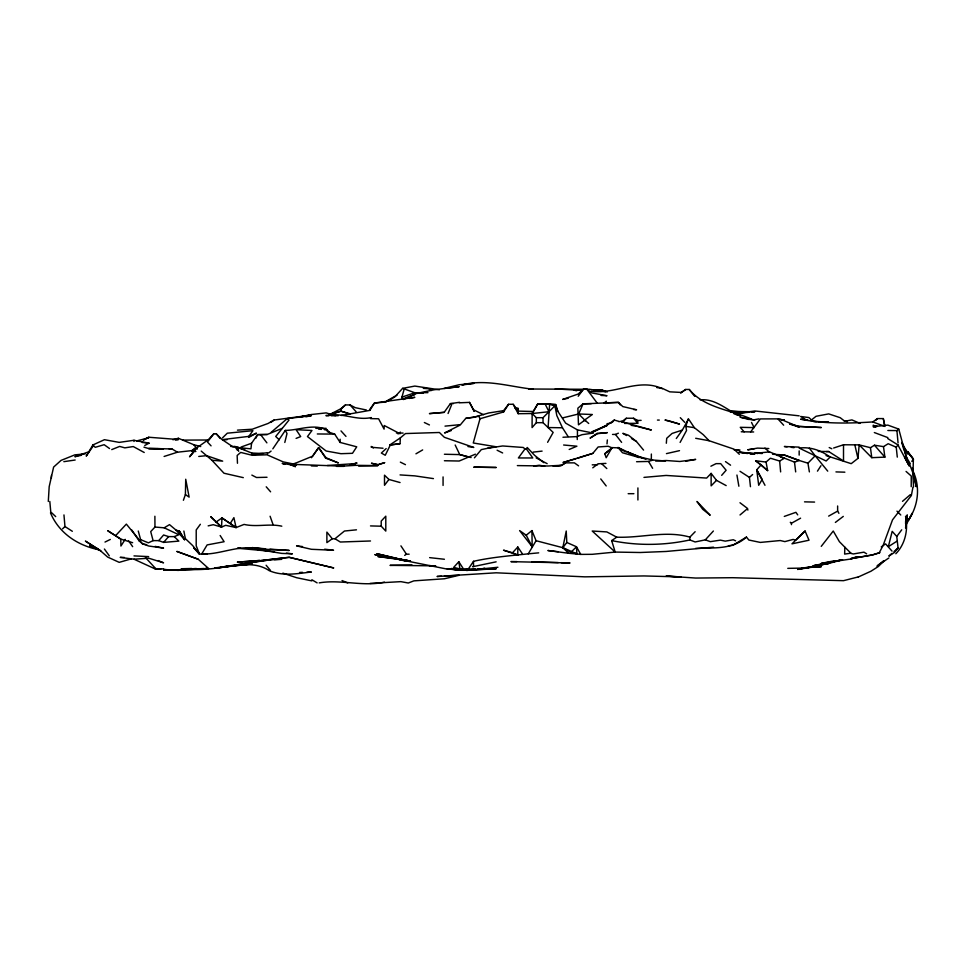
<?xml version="1.0" encoding="UTF-8"?>
<svg xmlns="http://www.w3.org/2000/svg" width="966" height="966" viewBox="0 0 966 966"><rect width="100%" height="100%" fill="white"/><g stroke="black" fill="none" stroke-linecap="round" stroke-linejoin="round"><path stroke-width="1.45" d="M911.204 486.683L911.264 476.057L906.06 471.432M185.4 494.556L185.726 479.245L189.131 497.116L185.4 494.556L183.395 500.279M913.015 473.304L913.389 459.164L903.826 447.62M821.245 546.358L833.247 531.022L839.394 541.672L844.852 547.203L844.634 554.086L850.309 553.264L853.389 553.953L863.942 552.154L866.659 553.844M51.331 478.206L51.44 475.381M208.161 525.866L213.257 524.695L221.528 527.074L221.975 517.933L236.078 527.569L244.084 524.417C256.606 527.315 269.357 523.379 281.806 526.18M400.359 437.876L389.684 445.048L400.057 443.684L400.359 437.876L405.478 433.553L439.397 432.49L444.36 437.296L473.787 447.451L467.942 446.534M48.3 501.463L49.181 486.683L53.625 467.073L61.015 460.42L74.865 454.853L85.213 453.887M666.323 443.249L666.721 438.286L672.058 433.456L682.322 430.087L688.589 419.039L694.349 427.672L703.272 434.688L709.104 440.725L733.931 449.13L739.328 454.274M606.998 443.877L607.348 439.941M826.051 455.566L851.215 463.668L857.953 458.391L859.172 444.879L843.511 444.771L833.646 448.007M271.289 432.188L287.252 418.604L288.991 420.065L282.35 428.3L267.208 434.483L257.572 434.628L251.583 443.237L250.931 448.84L235.064 447.234M905.553 528.088L907.279 514.866L905.54 521.592M912.942 487.238L911.349 495.546L892.524 519.841L883.214 545.15L879.398 552.54M605.827 403.559L606.298 401.192L604.148 402.991M451.219 430.595L444.577 432.961L460.178 425.052L465.757 418.375L478.858 416.249L480.017 418.737L473.255 442.983L496.138 446.775M284.801 442.464L287.011 433.517L285.296 430.413C299.581 430.208 313.286 423.337 327.184 429.991L329.998 432.84M401.675 399.356L414.837 394.418L403.341 399.526L401.941 397.111L404.235 388.912L402.605 388.368L394.877 396.857L387.861 401.035M680.1 442.416L686.536 430.51L685.824 426.368L688.082 419.039M905.673 523.149L907.388 517.897L905.432 523.149M590.033 432.442L577.439 429.882L565.653 423.144L557.95 411.528L555.74 404.573L537.796 403.812L532.145 413.533L532.085 427.588L536.335 422.685L536.335 417.686L532.145 413.533L518.187 413.702L513.175 404.283L508.563 404.283L503.588 410.659L503.588 411.963L480.017 418.737M448.067 413.496L451.533 404.959L450.373 403.631L444.143 412.385L429.423 413.605L444.408 412.277M255.797 438.335L257.572 434.628L267.208 434.483M390.155 445.338L385.241 455.264L381.353 453.054L386.171 448.586M474.415 457.836L481.297 449.613L487.625 448.272L502.634 445.966L523.27 447.475L524.985 448.961L526.398 448.961L527.195 447.475L534.584 455.312L543.858 462.702M460.444 568.865L447.246 568.902L468.281 569.059L473.509 561.318C491.477 557.249 510.072 555.788 528.257 553.832L536.082 540.719L531.928 530.588L526.229 535.212L519.611 530.588L532.169 546.732L531.928 530.588M905.601 525.77L912.387 513.115L908.245 520.445C918.243 506.015 920.658 487.106 912.979 471.07L916.203 486.683L912.302 468.015M547.625 442.307L553.156 432.43L543.025 422.685L536.335 422.685M183.866 531.022L185.339 538.605L192.717 545.621L199.479 554.061L201.653 554.061L207.11 544.921L224.124 541.721L220.151 535.502M144.755 445.495L149.03 443.165L133.996 440.291L119.216 442.38L104.425 439.699L92.893 444.964L86.228 456.109L93.328 445.785M341.143 415.477L369.906 410.369L374.434 403.051L414.837 397.328L409.101 398.427M285.296 430.413L272.823 448.84M230.234 523.512L233.893 517.643L236.078 527.569L225.694 525.311L221.528 527.074L210.926 516.87L221.528 527.074M125.206 539.342L120.919 546.032L120.774 539.1L107.902 530.829L120.774 539.1L132.644 542.699M817.453 471.142L820.967 465.709M503.588 411.963L508.563 404.283M319.046 447.838L325.566 458.101L338.366 462.919L326.097 457.775L318.466 447.838L312.67 456.157L293.241 464.127M891.92 553.397L888.841 556.114L894.431 552.48L898.066 547.951L896.762 536.456L901.713 529.815M311.45 457.727L318.466 447.838M676.297 438.504L682.322 430.087M248.419 436.946L252.911 430.691L227.3 433.191L222.494 437.876M911.807 461.374L913.389 459.164L907.774 451.702L913.389 459.164M200.36 524.272L196.219 529.936L196.207 545.802L199.479 554.061M524.985 448.961L518.392 457.956L532.773 457.969L526.398 448.961M388.912 479.45L384.504 485.294L384.504 475.187L388.912 479.45L400.057 482.553M578.199 396.253L583.633 389.044L586.676 389.044L591.856 392.945L606.998 395.734L601.094 395.444M185.339 538.605L184.47 539.753L179.338 531.022L176.078 530.153L169.521 524.635L164.184 527.81L154.971 527.05L150.708 531.602L153.099 540.622L158.738 540.622L163.616 542.409L178.843 541.105L174.254 536.613L168.591 536.613L163.616 534.983L158.738 540.622M713.512 547.167L666.129 551.465L640.168 552.504L615.185 552.081L592.218 554.315L580.747 554.399L568.696 553.276L562.816 547.698L566.233 531.022L566.8 542.469L562.816 547.698L536.082 540.719M233.313 447.101L221.83 439.385L216.348 433.891L213.703 433.891L207.461 442.054L211.071 445.845M897.293 457.123L896.231 447.21L897.969 445.036L909.26 465.986L904.562 457.123L909.851 464.9L912.677 472.289L913.558 486.683M282.35 428.3L275.721 436.475L279.222 439.808M750.594 431.983L760.327 418.93L779.767 418.858L799.16 427.105L789.753 424.098M577.439 458.307L592.822 453.368L598.135 446.968L608.109 446.256L612.178 447.862L604.788 453.742L606.165 457.739L612.058 447.608L618.445 447.862M193.091 452.643L189.541 456.809L197.318 447.5L208.427 439.59L213.703 433.891M163.616 542.409L168.591 536.613M115.63 535.623L126.353 524.115L142.497 543.834L148.776 546.032L163.556 548.108L155.128 546.394M612.335 422.287L614.304 420.053L618.735 421.357M721.674 475.344L726.118 470.261L720.708 463.644L716.096 463.644L710.891 466.216M827.741 471.142L815.159 455.771L799.16 448.067C810.414 446.63 821.185 450.397 830.132 457.135L826.135 460.987L815.159 455.771L807.938 463.185L799.305 460.504L794.487 462.098L784.489 458.186L779.634 461.024L770.421 458.222L766.05 462.062L767.668 470.623L761.136 464.851L756.728 469.838L758.708 485.294L762.174 479.438L756.728 469.838L764.987 485.294M458.826 561.729L453.658 567.416L459.937 568.889L458.826 561.729L463.511 569.059M622.515 422.42L626.342 418.242L633.563 418.242L637.717 420.572L637.717 423.289L624.495 423.434M695.146 531.723L689.857 537.12C665.972 530.237 641.074 538.195 616.719 537.168L606.841 531.916L592.218 531.022L615.185 552.081L611.659 540.586C637.222 545.887 664.367 545.548 689.857 539.946L695.146 541.962L705.301 539.849L713.379 531.022M517.8 547.01L517.8 555.052L503.528 550.197L512.535 552.745L517.8 547.01L522.389 553.832M726.178 485.608L716.506 480.368L711.133 473.388L706.653 478.073L666.129 475.441L643.96 477.385M875.57 420.536L877.454 418.58L883.31 418.58L884.735 425.137M716.506 480.368L711.133 485.85L711.133 473.388M543.025 422.685L543.025 417.686L554.895 405.768L557.95 411.528M883.624 561.222L878.348 566.499L870.958 571.232L858.291 576.992M566.8 542.469L576.461 546.756L576.907 553.832L562.816 547.698L570.894 552.323L576.461 546.756L580.747 554.399M805.064 531.022L791.975 543.834L809.025 540.223L805.064 531.022L795.658 540.163L793.098 539.439L784.863 541.612L780.25 540.537L760.314 542.421L748.855 540.03L746.452 537.084C732.421 549.908 713.198 547.577 695.689 548.374M62.597 528.813L64.963 526.542L63.961 514.926M340.684 409.403L345.442 404.935L350.054 404.935L355.283 407.676L366.343 409.982M583.633 389.044L578.199 394.031L562.659 399.429L568.201 398.233M750.461 486.683L749.435 477.409L752.611 474.535M893.973 551.574L898.066 547.951M902.51 501.33L910.346 494.64M604.788 453.742L612.178 447.862M329.527 414.547L340.684 408.847L345.442 404.935M332.292 538.75L326.882 532.109L326.882 542.638L332.292 538.75L334.985 538.75L344.464 531.022L356.478 529.827M887.851 430.498L896.919 430.595L898.766 429.097L908.052 463.656M810.752 420.548L816.029 416.298L828.719 413.895L840.215 417.698L844.489 421.031L847.363 421.635M877.997 565.243L883.528 560.86M398.052 433.963L400.395 432.104M592.774 467.834L598.063 463.789L605.936 463.402M621.561 421.888L626.342 418.242M740.016 514.963L747.612 508.527L739.992 502.743M835.361 522.425L843.294 516.399M268.729 452.873L271.096 451.086M131.605 529.839L139.092 540.815L140.625 539.668L148.414 542.832L153.099 540.622M588.717 423.482L585.493 420.657L584.092 420.657L578.477 424.823L577.861 408.183L583.078 403.836L618.494 402.399L622.768 406.565L636.57 409.777L633.611 409.512M614.304 420.053L608.423 424.243L592.738 432.068L606.998 425.547L591.433 431.935M807.769 419.92L800.633 419.208C824.36 423.977 848.716 423.482 872.745 421.937L877.454 418.58M215.841 522.208L221.975 517.933L236.078 527.569M685.691 389.467L680.813 392.836L685.691 389.467L689.241 389.467C704.25 407.785 730.477 409.838 751.137 418.93M415.948 453.815L422.661 449.915M404.669 555.39L406.42 554.182L409.149 554.182M881.233 546.889L885.593 543.894L892.029 551.127M876.899 566.112L888.889 557.95M270.746 422.444L274.247 420.065M611.659 540.586L616.719 537.168M562.441 464.851L565.521 462.859L574.396 462.859L578.574 465.853M896.762 541.31L888.346 546.684L892.186 531.324L896.762 536.456M883.492 446.63L884.88 457.123L871.779 457.679L859.172 444.879L870.451 447.705L874.459 445.217L883.492 446.63L888.189 443.732L896.231 447.21M746.452 537.084L732.868 545.307L728.4 545.742M565.521 462.859L561.415 465.286L547.879 466.01L517.353 465.6M386.871 400.842L397.05 395.118M248.757 437.405L256.437 433.142L249.047 436.354L222.687 439.578M828.647 516.11L837.631 511.099L837.631 505.979M791.444 524.647L791.444 523.246L800.597 518.174M105.004 542.059L110.317 539.439M143.415 439.796L148.776 437.248L178.336 439.53L178.336 438.262L172.914 439.759M163.556 568.865L154.838 568.636L160.694 569.179M143.415 440.146L148.776 437.248M569.191 449.468L576.907 446.195L563.625 445.012M475.417 454.177L459.188 461.024L444.408 460.746M612.516 434.434L615.439 434.434L618.373 433.191M174.254 536.613L178.843 534.753L164.184 527.81M111.742 449.601L119.639 446.425L124.856 447.85L133.272 446.558L144.224 452.486M296.091 438.395L300.692 436.572L296.091 429.701L311.982 430.474L307.466 436.572L326.158 451.013L340.938 453.694L352.481 453.308L356.732 446.823L340.129 442.44L334.671 434.108L327.184 431.597M241.029 447.065L251.583 443.237M88.896 451.75L74.865 456.713L81.591 455.24M636.57 461.724L648.536 461.434L652.618 459.997L665.598 461.011M784.295 516.424L795.899 512.33L797.711 514.866M850.901 558.662L872.479 554.931L879.869 552.637L872.262 554.979L850.901 558.662L856.371 556.814M401.941 397.111L414.837 392.751L427.938 392.643M329.817 414.873L340.938 411.154L350.344 413.846M350.296 465.214L357.022 462.98L349.632 464.996L355.862 463.559L327.389 465.479M857.796 556.778L850.901 559.012L821.329 563.359L834.636 560.727M164.111 456.459L177.454 452.209L191.691 450.627L195.663 447.813L191.691 451.496L195.856 451.496M592.822 453.368L563.009 462.509L575.99 458.729M293.084 464.272L295.391 463.595L289.957 463.921M131.4 558.843L119.216 562.357L107.649 557.068L100.259 550.572L85.394 541.081L100.814 550.837L89.645 545.742L97.94 548.845M328.814 414.607L340.938 411.154L348.823 413.822M823.334 563.685L806.719 568.02L797.662 569.397L805.149 567.646L821.329 566.668L805.499 567.73L797.662 569.397M842.581 559.737L828.719 563.432L812.563 566.366M384.444 582.148C362.902 586.917 340.732 579.165 319.203 582.884M844.381 421.345L851.915 419.908L860.054 423.41M136.677 440.919L148.776 437.815M858.291 576.919L843.511 580.675L732.639 577.704L695.689 578.054L666.129 576.05L680.909 576.907L643.96 575.941L584.828 576.847L496.138 572.802L437.018 576.485L441.45 576.243M841.193 559.93L806.719 568.02L787.773 568.358M562.659 417.892L578.658 413.967L592.351 414.511L585.493 419.401L585.493 420.657M842.159 559.797L813.94 565.545L828.719 563.432L800.283 568.841M666.431 453.622L679.509 450.651M487.625 448.272L493.602 446.932M305.908 416.829L311.366 415.634L287.252 418.604M472.579 566.728L496.138 561.838M175.377 440.122L178.336 439.53M839.068 560.328L842.026 559.761M402.605 388.368L414.837 386.074L439.373 389.781M758.902 418.87L753.927 419.799L740.041 417.167L749.278 419.558M685.594 461.253L695.689 459.393L679.835 461.482L666.129 460.516L655.673 461.084M606.998 423.724L611.43 422.963M618.832 421.695L621.778 421.2M309.917 415.32L298.289 417.276L311.366 414.511L326.158 412.893L335.371 415.694M414.837 393.874L434.024 389.781L459.188 386.666L444.01 388.429L459.188 384.746L473.968 383.345L462.146 384.975M497.925 567.259L466.578 570.399L475.369 569.457M754.205 448.792L747.708 449.818L757.561 448.103L768.827 448.55M220.997 567.006L252.247 563.951L215.841 567.936L269.985 559.821M462.146 384.927C485.934 378.684 509.517 386.678 533.099 389.226L528.873 389.081M503.588 410.659L488.748 412.965L473.352 417.384L465.757 418.375M533.775 466.059L539.149 465.25L544.727 466.107M459.562 402.291L450.373 403.631L453.392 403.631M63.853 461.651L75.167 460.021M562.961 437.248L577.439 436.584L577.439 429.882M593.474 433.07L582.063 434.676L577.257 436.463L577.257 439.542M309.917 415.271L273.849 420.065L268.162 423.434L252.247 429.218L237.467 430.136M389.684 445.048L400.057 443.684M215.503 568.008C233.18 566.776 253.382 559.869 269.285 570.689C282.712 576.509 297.371 573.587 311.366 572.017L306.934 572.174M215.841 567.936L218.618 567.573M221.395 567.223L229.739 566.136L220.176 567.271M515.12 408.401L517.933 408.038M781.458 420.077L784.042 419.763L781.156 419.812M238.65 451.351L237.877 447.451L251.703 453.03L252.247 454.515L267.546 452.704L267.546 453.766M214.706 567.911L217.447 567.585M533.099 452.124L542.095 451.11M478.303 569.143L484.171 568.515M466.578 570.399L496.258 568.72L466.578 570.025L461.036 569.457M403.1 433.07L396.422 433.034M198.755 456.459L206.555 455.662L222.687 461.144L211.892 460.239L201.218 451.098M208.064 568.527L178.336 570.037L163.556 569.855L178.336 570.351L206.845 568.515M445.012 426.127L459.188 424.738M528.257 553.832L538.69 552.854M386.219 401.977L374.434 403.051L369.906 409.173L369.906 410.369M326.158 415.875C341.59 411.709 355.826 421.019 371.379 417.554M748.904 412.289L740.041 413.086L754.82 410.961L799.16 415.839M751.862 412.023L754.82 411.757L729.692 411.48M554.653 466.059L561.415 465.515L553.083 466.119M207.545 568.539L200.614 569.046L207.666 568.479M222.687 439.989L227.119 439.663M200.614 569.046L206.277 568.624M124.36 557.454L120.195 557.37L133.996 559.205L148.776 558.215L163.556 562.816L158.134 560.582M444.408 576.074L459.188 575.265L444.408 578.767L413.859 580.868L408.28 583.005L400.866 581.641L370.05 583.392M193.719 568.66L196.376 568.515M370.497 540.984L340.322 542.023L334.985 538.75M182.767 440.11L207.895 440.001M252.247 454.515L261.979 454.032M184.421 569.481L170.946 570.133L163.532 569.481M191.896 569.107L203.874 568.527M317.319 433.963L334.671 434.108M636.666 420.548L641.134 420.355M776.99 455.457L784.38 455.143L799.305 460.504L784.38 454.974L772.558 454.262M274.416 559.628L281.806 559.302C247.984 559.845 215.273 573.043 181.246 568.745L191.775 568.503M459.188 402.822L469.5 402.387L474.246 411.335L469.5 402.387M201.653 554.061C218.871 554.641 234.678 546.478 252.247 547.915L246.33 548.06M299.545 572.452L302.503 572.343M605.996 402.834L618.494 402.399L620.196 404.863M358.676 466.095L377.911 465.612L355.717 465.334L340.938 466.228L343.896 466.276M826.256 451.605L828.719 451.557L843.511 460.987L843.511 444.771M240.425 548.193L237.467 548.265L274.513 551.622M267.027 477.264L256.509 477.506L251.848 475.091M412.011 564.929L389.998 565.364L435.654 565.847M591.24 403.691L583.078 403.836L578.658 413.967L584.092 419.401L584.092 420.657M202.015 553.844L207.4 553.747M592.218 464.851L597.58 464.767M331.217 415.766L338.281 415.694M516.834 561.596L510.917 561.632L570.049 562.973L561.174 562.683M781.422 419.932L784.38 419.92M750.377 454.032L754.82 454.02L739.328 452.136M336.494 466.385L343.896 466.361M729.692 411.323L748.904 411.975M315.81 428.336L326.158 428.324M597.966 390.216L602.615 390.216L607.324 391.918M536.335 417.686L543.025 417.686M657.46 420.077L659.283 420.077M230.765 446.485L234.943 446.485L240.812 448.417M169.11 448.924L171.948 448.924L177.454 452.209M628.166 493.686L633.889 493.686M734.377 450.035L740.041 450.084M292.758 465.455L295.451 465.491L282.193 463.39L284.777 464.392M818.19 451.4L828.719 451.557M568.093 436.523L562.466 427.781L548.096 427.552L549.618 404.199L555.74 404.573M741.26 431.778L753.649 431.971M555.269 388.887L582.389 390.445M171.948 448.924L148.643 448.538L143.946 447.161M370.497 418.616L378.587 418.785L384.082 429.121L384.214 425.499L400.057 433.77M734.474 450.132L738.869 450.228L734.583 449.782M444.408 454.249L459.744 454.6L471.118 457.558M804.521 501.849L814.58 502.079M528.873 389.008L589.538 389.298L605.972 391.701L593.752 389.757L602.615 390.216M513.175 404.283L518.187 411.105L532.966 411.504M370.497 525.915L381.22 526.204L385.796 531.083L385.796 516.182L381.22 521.072L381.22 526.204M178.336 570.351L163.628 569.457M835.952 471.903L844.864 472.181M343.993 466.216L295.777 464.465L283.243 461.893L267.027 454.793L252.247 455.3L240.703 452.414L237.153 455.493L237.467 463.269M531.614 561.729L558.227 562.586M311.366 465.914L317.283 466.119M591.047 391.194C615.064 394.828 638.876 377.573 662.386 388.73M799.16 447.125L784.38 446.509L787.145 446.847M813.541 421.562L816.294 421.683M819.059 421.804L828.719 422.239L812.599 421.2M423.325 393.15L414.837 392.751L404.235 388.912M251.703 453.03L263.223 453.561M133.996 555.897L148.631 556.609M293.507 464.996L296.477 465.153M680.813 392.413L669.776 391.834L662.193 388.32L656.771 387.571M742.987 412.011L729.692 411.226M423.325 388.38L429.629 388.779M400.057 474.91L414.837 475.876L433.432 478.605M577.97 390.361L573.671 390.071L576.545 390.759M269.985 549.159L289.196 550.439L267.027 549.364L252.247 547.613L265.553 548.821M762.21 453.537L754.82 452.994L757.767 453.549M700.121 399.839C715.685 398.354 726.915 410.224 740.149 416.032M796.201 426.284L821.329 427.527L799.16 426.453L789.753 423.869M371.234 447.258L383.043 448.248M160.561 569.216L154.632 568.684L133.996 559.205M750.425 419.582L754.82 420.029M435.509 566.209L429.629 565.605L435.255 566.209M142.195 442.464L149.03 443.165M568.696 553.276L547.879 550.511L558.227 551.731M451.351 568.467L454.117 568.745M318.563 429.085L321.436 429.387M324.31 429.689L327.184 429.991M429.629 557.636L444.408 559.266M394.152 558.396L377.887 556.525L407.447 560.63L374.808 554.593L446.678 569.01L459.188 569.88L475.2 569.131L459.188 569.976L448.284 568.684L459.188 570.338M302.503 546.563L296.586 545.862L311.366 549.292L333.548 550.258L324.673 549.195M791.287 447.343L794.052 447.681M286.419 553.095L292.384 553.832L281.806 553.397L255.205 549.074M767.668 470.623L755.654 460.758L766.05 462.062M747.563 453.537L738.869 452.221L754.82 453.368L769.6 451.895L784.489 458.186L780.431 457.075M685.824 426.368L694.349 427.672M875.933 427.165L873.071 426.682L887.851 425.112L898.766 429.097M695.689 438.286L709.104 440.725M326.158 415.32L328.875 415.815M631.112 425.306L636.57 426.356M400.057 559.072L410.405 561.077M146.711 544.691L142.497 543.834L139.092 540.815M311.861 580.88L296.586 577.704L282.869 573.14M652.618 459.997L636.57 456.23L617.962 447.451L625.352 451.846M407.447 560.932L376.788 553.675L407.447 561.005M637.91 426.682L651.35 430.003L621.343 421.55M877.37 426.417L873.071 425.342L875.703 426.38M570.894 552.323L576.907 553.832M178.336 438.262L193.768 444.71L200.723 446.546M469.693 457.244L459.744 454.6L455.179 445.012M730.211 411.407L740.041 414.124M636.57 456.773L622.515 452.764L618.083 447.608M99.317 549.811C78.017 545.814 59.047 533.268 50.473 512.861M645.904 459.321L626.717 451.677L641.907 458.15M243.299 477.639L223.991 473.231L211.892 460.239M237.877 447.451L244.796 449.758M705.301 539.849L710.324 541.66L720.394 540.139L725.285 541.141L733.279 539.765L735.597 540.839M198.199 559.229L176.983 551.465L198.199 559.229L208.728 568.612M872.745 421.937L885.013 426.453M874.339 432.551L887.851 437.622M733.677 413.557L737.565 415.139M289.764 464.429L295.451 466.747M342.049 580.578L347.724 582.909M512.535 552.745L517.8 555.052M829.202 447.548L831.823 448.755M636.57 456.471L639.045 457.642M424.364 422.516L429.423 424.943M474.246 410.164L483.471 414.68M497.116 450.228L502.634 452.969M400.335 462.122L405.454 464.658M536.142 457.896L547.154 463.656M311.861 579.745L317.126 582.884M626.56 435.545L622.865 433.323L628.516 435.268L636.425 441.474L643.573 450.108M631.486 438.516L636.425 441.474M887.851 438.624L898.465 445.266M806.538 420.162L800.633 416.467L808.928 417.578L812.901 421.333M64.963 526.542L72.341 531.288M740.016 471.299L749.435 477.409M725.478 461.615L730.562 465.189M371.234 446.449L373.395 447.97M109.544 448.538L104.147 444.698L95.236 447.318L92.893 444.964M755.654 460.758L761.136 464.851M428.976 388.73L431.222 390.542M790.285 522.256L791.444 523.246M764.915 448.103L769.745 452.414M601.758 463.789L606.817 468.582M55.702 516.605L50.763 511.92L49.821 501.463M844.852 547.203L851.022 553.264M896.967 511.147L900.771 514.999M680.293 417.686L684.809 422.408M145.407 557.467L155.454 568.358M193.888 548.024L199.322 553.892L193.888 547.891M778.234 419.28L783.655 425.197M340.998 430.908L345.973 436.39M176.078 530.153L184.627 539.728L179.338 531.022M350.054 404.935L356.188 411.866M874.459 445.217L884.88 457.123M266.218 486.804L270.601 491.815M744.122 431.85L740.282 427.31L754.132 427.624L751.512 422.42M266.121 565.243L270.444 570.387M216.348 433.891L220.212 438.504M193.768 444.71L197.33 449.033M633.563 418.242L637.717 423.289M689.241 389.467L694.771 396.35M615.439 434.434L621.609 442.356M600.743 478.931L606.201 485.958M895.832 553.747C905.335 544.063 908.378 529.453 905.54 516.242M809.363 448.212L815.159 455.771M260.603 434.628L266.894 442.863M903.343 448.055L907.823 453.984L901.858 442.452M586.676 389.044L597.338 403.293M104.4 549.026L109.303 555.824M128.478 540.634L132.644 546.659M400.926 545.85L406.42 554.182M234.943 446.485L237.322 450.192M901.676 442.585L906.929 458.125L910.298 463.716M648.536 461.434L652.618 468.305M837.631 511.099L838.911 513.332M526.229 535.212L532.169 546.732M545.041 403.812L548.966 411.721L532.145 413.533L537.796 403.812L549.618 404.199L554.895 405.768L556.839 415.621L562.466 427.781M270.094 516.242L273.04 524.526M747.612 509.179L747.889 510.096M138.271 531.022L140.625 539.668M854.825 444.843L857.953 458.391M556.03 405.937L557.153 411.407M883.31 418.58L884.506 425.33M736.937 475.043L738.869 486.224M807.938 463.185L809.375 471.903M870.451 447.705L871.779 457.679M794.487 462.098L795.682 471.903M906.929 458.125L907.255 460.951M340.684 408.847L340.938 411.154M779.634 461.024L780.637 471.903M896.919 430.595L898.054 442.935M154.886 516.242L154.971 527.05M799.16 450.917L799.16 455.119M689.857 537.12L689.857 539.946M651.35 454.032L651.35 460.516M637.91 487.927L637.91 499.99M518.307 408.63L518.307 409.717M518.187 411.105L518.187 413.702M473.509 561.318L473.509 566.559M443.068 476.914L443.068 485.439M340.129 439.228L340.129 442.44M133.996 440.291L133.996 441.462M597.109 433.432L590.057 438.117L597.447 433.674L607.348 432.635L597.109 433.432M384.601 462.666L378.032 464.718L371.572 463.282L378.032 464.718L384.601 462.666M281.806 558.094L259.637 560.751L289.196 557.322L333.584 567.911L289.196 557.322L281.806 558.094M259.637 560.485L237.467 562.14L259.637 560.485M484.92 568.467L477.868 569.216L484.92 568.467M496.138 467.484L473.968 467.158L496.138 467.484M157.736 448.598L148.643 448.538L163.423 448.767L157.736 448.598M410.405 561.282L400.057 560.014L410.405 561.318M410.405 561.125L400.057 559.35L410.405 561.149M669.136 420.874L664.97 420.053L679.472 424.062L669.136 420.874M709.986 515.047L702.741 509.311L696.969 501.487L709.986 515.047"/></g></svg>
